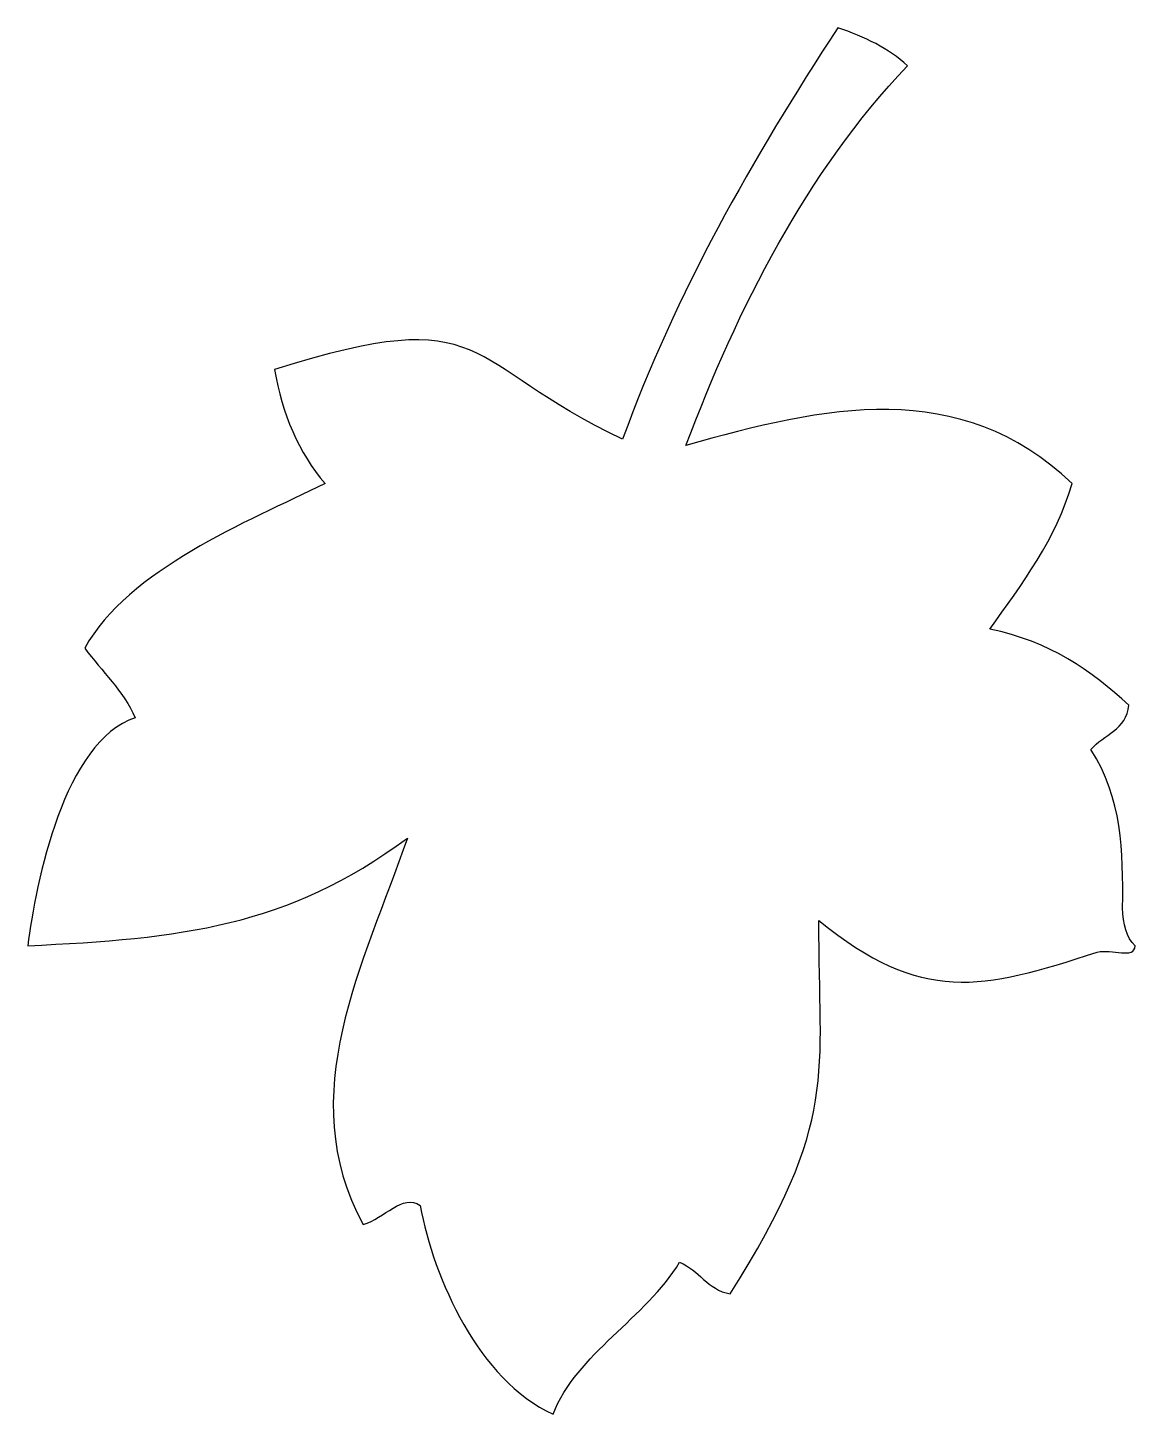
# Model space of a CAD drawing. Header units: centimetres. Extents: x -3.16 to 0.45, y 3.5 to 8.01.
import ezdxf

# ---------------------------------------------------------------- set-up
doc = ezdxf.new("R2010")
doc.units = ezdxf.units.CM
doc.header["$MEASUREMENT"] = 0
doc.layers.add('Layer 1', color=7, linetype='Continuous')

msp = doc.modelspace()

# ---------------------------------------------------------------- linework, layer by layer
at = {"layer": 'Layer 1', "color": 22}
msp.add_open_spline([(-0.29071, 7.88848), (-0.62123, 7.53885), (-0.84321, 7.1007), (-1.0126, 6.65099), (-1.0126, 6.65099), (-0.56205, 6.78059), (-0.11903, 6.87569), (0.24552, 6.52725), (0.24552, 6.52725), (0.1946, 6.34723), (0.08339, 6.20118), (-0.02261, 6.0529), (-0.02261, 6.0529), (0.17262, 6.0144), (0.30886, 5.91688), (0.43112, 5.80541), (0.43112, 5.80541), (0.42313, 5.72402), (0.34728, 5.7105), (0.30738, 5.66103), (0.30738, 5.66103), (0.40949, 5.49954), (0.41218, 5.3339), (0.41049, 5.14541), (0.41049, 5.14541), (0.41265, 5.09257), (0.42215, 5.04706), (0.45173, 5.02164), (0.45173, 5.02164), (0.4488, 4.97618), (0.37511, 5.0128), (0.32799, 5.00102), (0.32799, 5.00102), (-0.05109, 4.87755), (-0.24333, 4.83148), (-0.57953, 5.10416), (-0.57953, 5.10416), (-0.58019, 4.59551), (-0.51141, 4.45657), (-0.8683, 3.88731), (-0.8683, 3.88731), (-0.94363, 3.90136), (-0.96889, 3.96547), (-1.03329, 3.99042), (-1.03329, 3.99042), (-1.14319, 3.80871), (-1.36853, 3.69263), (-1.44581, 3.49544), (-1.44581, 3.49544), (-1.68844, 3.60799), (-1.83335, 3.93466), (-1.87893, 4.17605), (-1.87893, 4.17605), (-1.93589, 4.21468), (-1.99462, 4.13312), (-2.06456, 4.11417), (-2.06456, 4.11417), (-2.29476, 4.53627), (-2.06243, 4.96106), (-1.92015, 5.37231), (-1.92015, 5.37231), (-2.31338, 5.08169), (-2.65899, 5.0456), (-3.15769, 5.02169), (-3.15769, 5.02169), (-3.13218, 5.22671), (-3.03799, 5.69066), (-2.80706, 5.76421), (-2.80706, 5.76421), (-2.84589, 5.85075), (-2.91549, 5.91573), (-2.97208, 5.9911), (-2.97208, 5.9911), (-2.82986, 6.24673), (-2.44562, 6.40204), (-2.18836, 6.52733), (-2.18836, 6.52733), (-2.2755, 6.62737), (-2.32853, 6.75589), (-2.35335, 6.89856), (-2.35335, 6.89856), (-1.64571, 7.12327), (-1.74536, 6.92022), (-1.21895, 6.67168), (-1.21895, 6.67168), (-1.04561, 7.14978), (-0.79627, 7.58572), (-0.51767, 8.0123), (-0.51767, 8.0123), (-0.42996, 7.98298), (-0.35146, 7.94462), (-0.29071, 7.88848)], degree=3, knots=[0, 0, 0, 0, 0.0416667, 0.0416667, 0.0416667, 0.0416667, 0.0833333, 0.0833333, 0.0833333, 0.0833333, 0.125, 0.125, 0.125, 0.125, 0.1666667, 0.1666667, 0.1666667, 0.1666667, 0.2083333, 0.2083333, 0.2083333, 0.2083333, 0.25, 0.25, 0.25, 0.25, 0.2916667, 0.2916667, 0.2916667, 0.2916667, 0.3333333, 0.3333333, 0.3333333, 0.3333333, 0.375, 0.375, 0.375, 0.375, 0.4166667, 0.4166667, 0.4166667, 0.4166667, 0.4583333, 0.4583333, 0.4583333, 0.4583333, 0.5, 0.5, 0.5, 0.5, 0.5416667, 0.5416667, 0.5416667, 0.5416667, 0.5833333, 0.5833333, 0.5833333, 0.5833333, 0.625, 0.625, 0.625, 0.625, 0.6666667, 0.6666667, 0.6666667, 0.6666667, 0.7083333, 0.7083333, 0.7083333, 0.7083333, 0.75, 0.75, 0.75, 0.75, 0.7916667, 0.7916667, 0.7916667, 0.7916667, 0.8333333, 0.8333333, 0.8333333, 0.8333333, 0.875, 0.875, 0.875, 0.875, 0.9166667, 0.9166667, 0.9166667, 0.9166667, 1, 1, 1, 1], dxfattribs=at)

doc.saveas('drawing.dxf')
